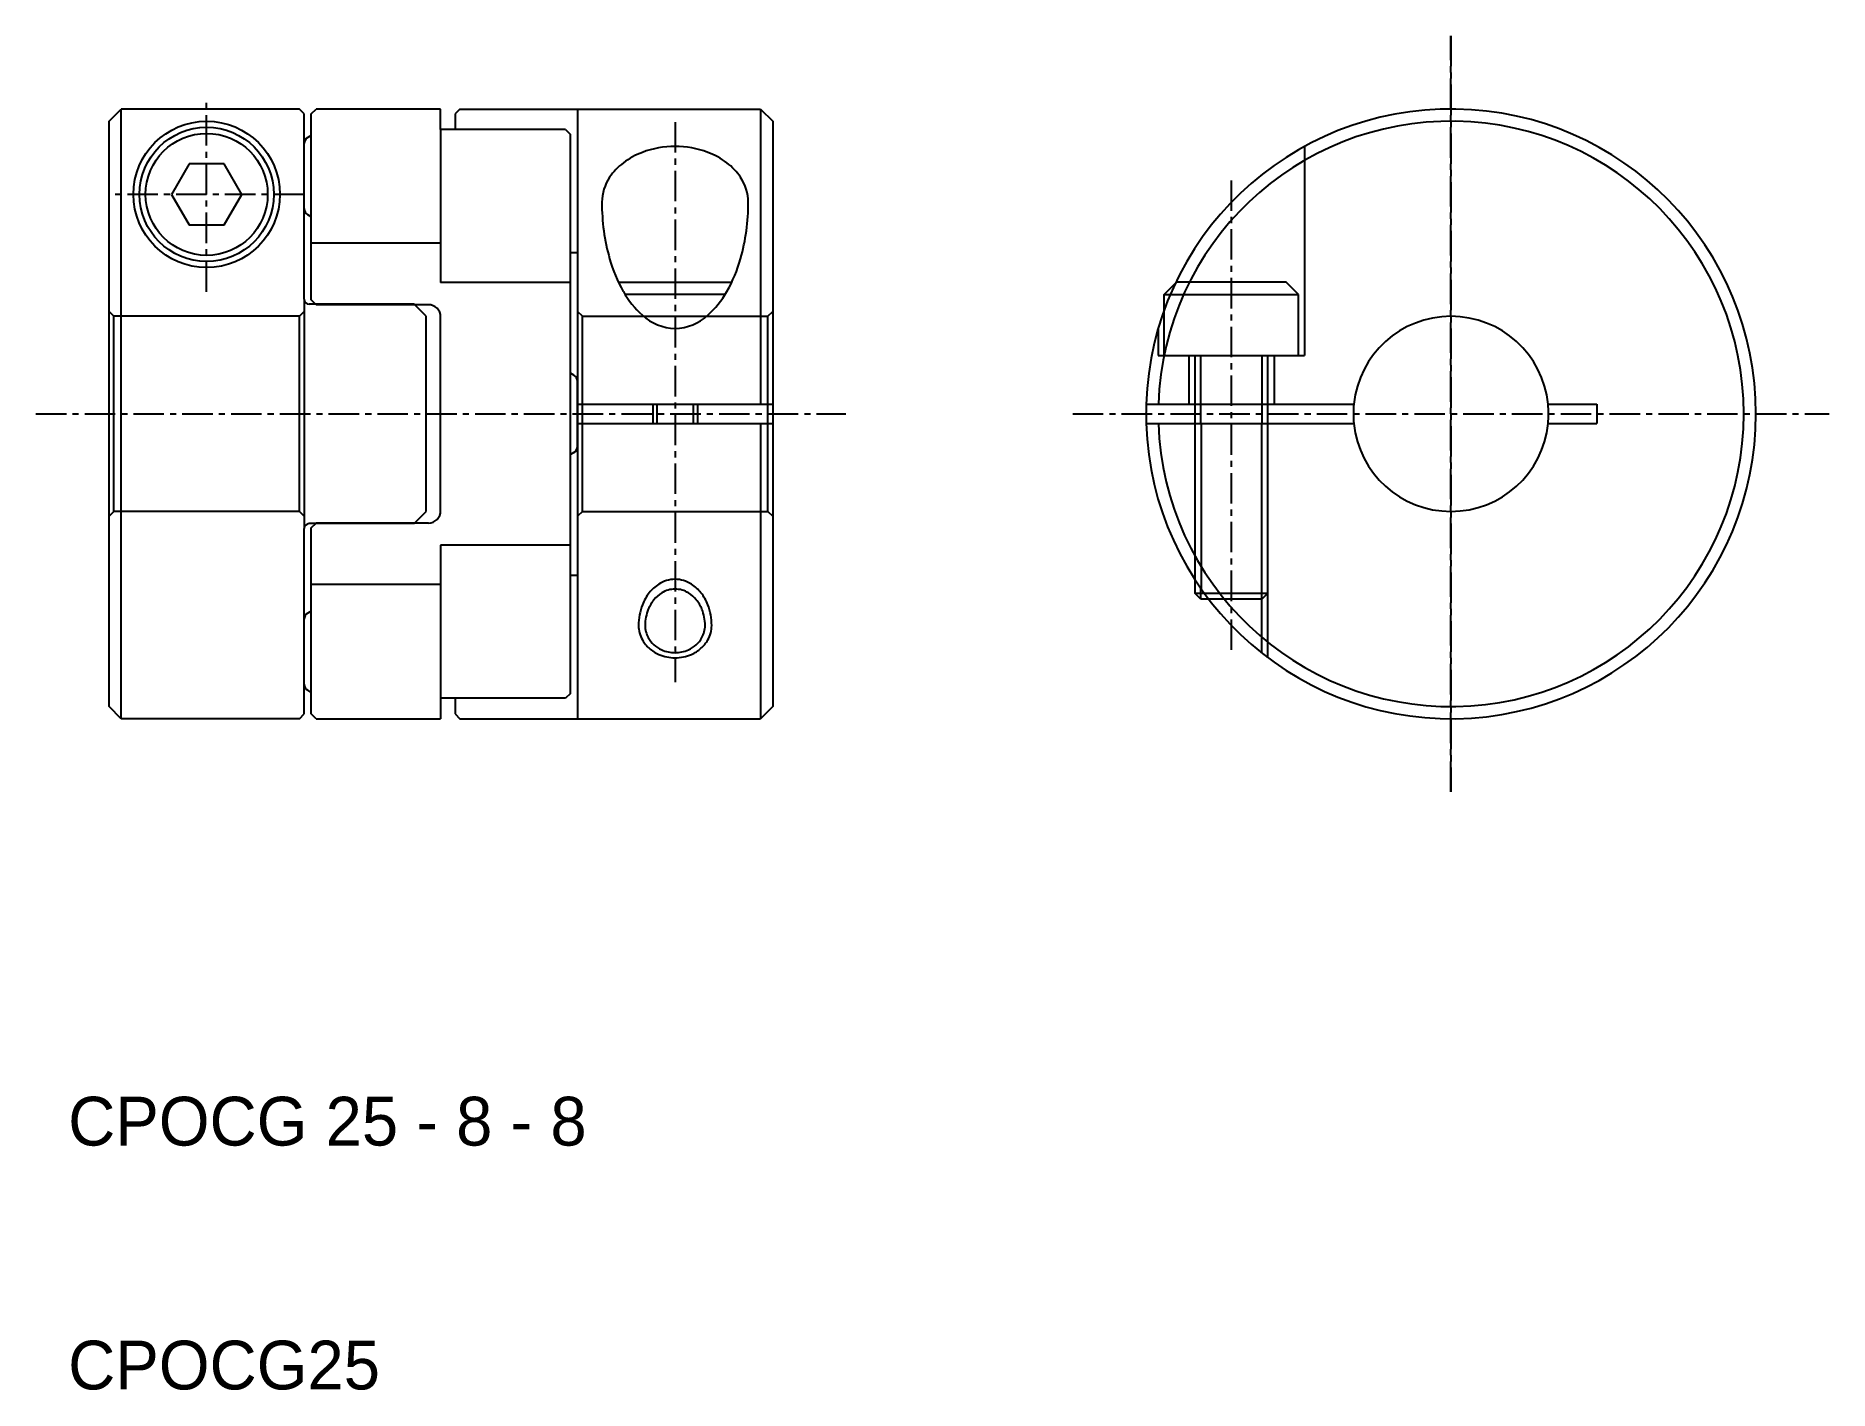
# Model space of a CAD drawing. Extents: x 125.1 to 198.6, y 76 to 131.5.
import ezdxf

# ---------------------------------------------------------------- set-up
doc = ezdxf.new("R2010")
doc.units = 0
doc.linetypes.add('CENTER', pattern=[2, 1.25, -0.25, 0.25, -0.25])
doc.linetypes.add('DASHED', pattern=[19.05, 12.7, -6.35])
doc.layers.get('0').update_dxf_attribs({"linetype": 'CONTINUOUS'})
doc.layers.add('CENTER', color=1, linetype='CENTER')

msp = doc.modelspace()

# ---------------------------------------------------------------- linework, layer by layer
for p, q in [((128.116, 128.011), (128.616, 128.511)), ((128.116, 104.011), (128.116, 128.011)), ((128.616, 103.511), (128.616, 128.511)), ((135.916, 128.511), (128.616, 128.511)), ((136.116, 128.311), (135.916, 128.511)), ((136.116, 120.711), (136.116, 128.311)), ((136.406, 128.311), (136.606, 128.511)), ((136.406, 120.686), (136.406, 128.311)), ((141.706, 128.511), (136.606, 128.511)), ((141.706, 127.672), (141.706, 128.511)), ((142.496, 128.511), (142.296, 128.311)), ((142.296, 128.311), (142.296, 127.672)), ((142.496, 128.511), (154.816, 128.511)), ((147.316, 128.511), (147.316, 103.511)), ((154.816, 128.511), (154.816, 116.411)), ((154.816, 128.511), (155.316, 128.011)), ((155.316, 128.011), (155.316, 104.011)), ((136.406, 127.428), (136.261, 127.344)), ((146.826, 127.672), (141.706, 127.672)), ((146.826, 127.672), (147.026, 127.472)), ((147.026, 104.549), (147.026, 127.472)), ((136.116, 124.428), (136.116, 127.093)), ((131.394, 126.261), (130.672, 125.011)), ((132.837, 126.261), (131.394, 126.261)), ((133.559, 125.011), (132.837, 126.261)), ((130.672, 125.011), (131.394, 123.761)), ((132.837, 123.761), (133.559, 125.011)), ((131.394, 123.761), (132.837, 123.761)), ((136.406, 124.093), (136.261, 124.177)), ((147.026, 122.625), (147.316, 122.625)), ((148.993, 121.411), (153.638, 121.411)), ((171.366, 120.911), (171.821, 121.366)), ((136.606, 120.486), (136.406, 120.686)), ((153.369, 120.91), (149.262, 120.91)), ((171.366, 120.911), (171.616, 120.911)), ((171.366, 120.275), (171.366, 120.911)), ((140.616, 120.511), (136.316, 120.511)), ((141.206, 120.486), (136.606, 120.486)), ((141.116, 120.011), (140.616, 120.511)), ((141.116, 112.011), (141.116, 120.011)), ((141.706, 112.036), (141.706, 119.986)), ((147.171, 117.594), (147.026, 117.678)), ((147.316, 114.678), (147.316, 117.343)), ((147.316, 116.411), (155.316, 116.411)), ((150.398, 116.411), (150.398, 115.611)), ((152.233, 116.411), (152.233, 115.611)), ((170.622, 116.411), (179.136, 116.411)), ((172.616, 116.411), (172.616, 115.611)), ((175.616, 115.611), (175.616, 116.411)), ((187.096, 116.411), (189.096, 116.411)), ((189.096, 116.411), (189.096, 115.611)), ((147.316, 115.611), (155.316, 115.611)), ((154.816, 115.611), (154.816, 103.511)), ((170.622, 115.611), (179.136, 115.611)), ((187.096, 115.611), (189.096, 115.611)), ((147.171, 114.427), (147.026, 114.343)), ((140.616, 111.511), (141.116, 112.011)), ((136.116, 103.711), (136.116, 111.311)), ((140.616, 111.511), (136.316, 111.511)), ((136.406, 111.336), (136.606, 111.536)), ((136.406, 103.711), (136.406, 111.336)), ((141.206, 111.536), (136.606, 111.536)), ((147.026, 109.396), (147.316, 109.396)), ((172.616, 109.228), (172.616, 108.661)), ((172.866, 108.411), (172.866, 108.856)), ((172.866, 108.411), (172.616, 108.661)), ((172.616, 108.661), (173.005, 108.661)), ((173.191, 108.411), (172.866, 108.411)), ((136.116, 104.928), (136.116, 107.593)), ((136.406, 107.928), (136.261, 107.844)), ((136.406, 104.593), (136.261, 104.677)), ((147.026, 104.549), (146.826, 104.349)), ((128.616, 103.511), (128.116, 104.011)), ((135.916, 103.511), (136.116, 103.711)), ((136.606, 103.511), (136.406, 103.711)), ((141.706, 104.349), (141.706, 103.511)), ((146.826, 104.349), (141.706, 104.349)), ((142.296, 104.349), (142.296, 103.711)), ((142.296, 103.711), (142.496, 103.511)), ((155.316, 104.011), (154.816, 103.511)), ((135.916, 103.511), (128.616, 103.511)), ((136.606, 103.511), (141.706, 103.511)), ((142.496, 103.511), (147.316, 103.511)), ((147.316, 103.511), (154.816, 103.511))]:
    msp.add_line(p, q)
at = {"color": 3, "linetype": 'DASHED'}
for p, q in [((141.706, 127.672), (141.706, 121.393)), ((177.116, 126.976), (177.116, 118.411)), ((141.706, 123.011), (136.406, 123.011)), ((147.026, 121.393), (141.706, 121.393)), ((171.821, 121.366), (171.866, 121.411)), ((176.366, 121.411), (171.866, 121.411)), ((176.866, 120.911), (176.366, 121.411)), ((136.116, 120.711), (136.116, 111.311)), ((171.616, 120.911), (176.866, 120.911)), ((176.866, 118.411), (176.866, 120.911)), ((128.316, 120.011), (128.116, 120.211)), ((135.916, 120.011), (128.316, 120.011)), ((128.316, 112.011), (128.316, 120.011)), ((135.916, 120.011), (136.116, 120.211)), ((135.916, 112.011), (135.916, 120.011)), ((147.516, 120.011), (147.316, 120.211)), ((147.516, 120.011), (155.116, 120.011)), ((147.516, 112.011), (147.516, 120.011)), ((155.116, 120.011), (155.316, 120.211)), ((155.116, 112.011), (155.116, 120.011)), ((171.366, 118.411), (171.366, 120.275)), ((171.116, 119.511), (171.116, 118.411)), ((171.116, 119.511), (171.116, 118.411)), ((171.116, 118.411), (177.116, 118.411)), ((171.116, 118.411), (177.116, 118.411)), ((172.366, 118.411), (172.366, 116.411)), ((172.616, 118.411), (172.616, 116.411)), ((172.866, 116.411), (172.866, 118.411)), ((175.366, 118.411), (175.366, 116.411)), ((175.616, 116.411), (175.616, 118.411)), ((175.866, 118.411), (175.866, 116.411)), ((172.616, 115.611), (172.616, 109.228)), ((172.886, 108.827), (172.886, 115.611)), ((175.345, 115.611), (175.345, 106.219)), ((175.616, 106.011), (175.616, 115.611)), ((128.116, 111.811), (128.316, 112.011)), ((135.916, 112.011), (128.316, 112.011)), ((136.116, 111.811), (135.916, 112.011)), ((147.516, 112.011), (147.316, 111.811)), ((147.516, 112.011), (155.116, 112.011)), ((155.116, 112.011), (155.316, 111.811)), ((141.706, 110.628), (141.706, 104.349)), ((147.026, 110.628), (141.706, 110.628)), ((141.706, 109.011), (136.406, 109.011)), ((173.005, 108.661), (175.616, 108.661)), ((175.366, 108.411), (173.191, 108.411)), ((175.616, 108.661), (175.366, 108.411))]:
    msp.add_line(p, q, dxfattribs=at)
at = {"color": 3}
for p, q in [((150.57, 116.411), (150.57, 115.611)), ((152.061, 116.411), (152.061, 115.611)), ((172.866, 115.611), (172.866, 116.411)), ((175.366, 116.411), (175.366, 115.611))]:
    msp.add_line(p, q, dxfattribs=at)
for radius in [3, 2.75, 2.5]:
    msp.add_circle((132.116, 125.011), radius)
for centre, radius, start, end in [((183.116, 116.011), 12.5, 181.83378, 178.16622), ((183.116, 116.011), 12, 181.91021, 178.08979), ((136.406, 127.093), 0.29, 120.00006, 180), ((151.071, 123.818), 3.116, 110.62114, 127.04123), ((151.304, 123.196), 3.78, 89.83083, 110.60943), ((151.327, 123.196), 3.78, 69.39057, 90.16917), ((151.56, 123.818), 3.116, 52.95877, 69.37886), ((150.18, 124.67), 1.865, 146.11327, 179.53401), ((150.656, 124.363), 2.431, 126.96501, 146.35085), ((151.975, 124.363), 2.431, 33.64915, 53.03499), ((152.451, 124.67), 1.865, 0.45785, 33.8756), ((136.406, 124.428), 0.29, 180, 240.00023), ((156.706, 124.655), 8.391, 179.7926, 195.79355), ((145.925, 124.655), 8.391, 344.20645, 0.2074), ((154.46, 124.016), 6.056, 195.76592, 209.58996), ((148.171, 124.016), 6.056, 330.41004, 344.23408), ((136.316, 120.711), 0.2, 180, 270), ((152.49, 122.879), 3.78, 209.3416, 228.28161), ((150.142, 122.879), 3.78, 311.71839, 330.6584), ((141.206, 119.986), 0.5, 0, 90), ((151.372, 121.571), 2.061, 227.27325, 268.42381), ((151.259, 121.571), 2.061, 271.58302, 312.72849), ((183.116, 116.011), 4, 5.73917, 174.26083), ((147.026, 117.343), 0.29, 0, 59.99994), ((183.116, 116.011), 12.5, 178.16622, 181.83378), ((183.116, 116.011), 4, 174.26083, 185.73917), ((183.116, 116.011), 4, 354.26083, 5.73917), ((183.116, 116.011), 4, 185.73917, 354.26083), ((147.026, 114.678), 0.29, 299.99977, 0), ((141.206, 112.036), 0.5, 270, 0), ((136.316, 111.311), 0.2, 90, 180), ((151.49, 107.707), 1.569, 122.61286, 141.94659), ((151.324, 107.975), 1.254, 90.37431, 122.79429), ((151.321, 107.769), 1.058, 90.28809, 121.65934), ((151.307, 107.975), 1.254, 57.20571, 89.62569), ((151.31, 107.769), 1.058, 58.34066, 89.71185), ((151.141, 107.707), 1.569, 38.05341, 57.38714), ((152.123, 107.342), 2.307, 158.64629, 180.15614), ((151.786, 107.473), 1.945, 141.88881, 158.63059), ((151.622, 107.429), 1.518, 140.73633, 157.80839), ((151.429, 107.588), 1.269, 121.5281, 140.77695), ((151.202, 107.588), 1.269, 39.22305, 58.4719), ((151.009, 107.429), 1.518, 22.19161, 39.26367), ((150.846, 107.473), 1.945, 21.36941, 38.11119), ((150.509, 107.342), 2.307, 359.84386, 21.35371), ((136.406, 107.593), 0.29, 120.00006, 180), ((151.017, 107.339), 1.201, 180.16235, 209.75551), ((151.841, 107.34), 1.755, 157.82707, 180.13948), ((151.12, 107.338), 1.034, 180.11988, 209.02153), ((150.79, 107.34), 1.755, 359.86052, 22.17293), ((151.511, 107.338), 1.034, 330.97858, 359.88022), ((151.615, 107.339), 1.201, 330.24449, 359.83765), ((151.142, 107.409), 1.344, 209.69034, 228.72184), ((151.202, 107.382), 1.127, 208.97584, 227.89695), ((151.429, 107.382), 1.127, 312.10305, 331.02416), ((151.489, 107.409), 1.344, 311.27816, 330.30966), ((151.251, 107.533), 1.51, 228.70472, 246.31524), ((151.273, 107.461), 1.234, 227.88664, 245.69741), ((151.313, 107.674), 1.664, 246.33466, 270.10178), ((151.314, 107.551), 1.332, 245.71534, 270.08335), ((151.318, 107.551), 1.332, 269.91665, 294.28466), ((151.319, 107.674), 1.664, 269.89822, 293.66534), ((151.358, 107.461), 1.234, 294.30259, 312.11336), ((151.38, 107.533), 1.51, 293.68476, 311.29528), ((136.406, 104.928), 0.29, 180, 240.00023)]:
    msp.add_arc(centre, radius, start, end)
at = {"layer": 'CENTER'}
for p, q in [((183.116, 131.511), (183.116, 100.511)), ((183.116, 100.511), (183.116, 131.511)), ((132.116, 121.011), (132.116, 129.011)), ((151.316, 127.976), (151.316, 105.011)), ((174.116, 106.336), (174.116, 125.685)), ((136.116, 125.011), (128.116, 125.011)), ((125.116, 116.011), (158.316, 116.011)), ((167.616, 116.011), (198.616, 116.011)), ((167.616, 116.011), (198.616, 116.011))]:
    msp.add_line(p, q, dxfattribs=at)

# ---------------------------------------------------------------- texts
for s, p in [('CPOCG 25 - 8 - 8', (126.439, 86.011)), ('CPOCG25', (126.439, 76.011))]:
    msp.add_text(s, height=2).set_placement(p)

doc.saveas('drawing.dxf')
